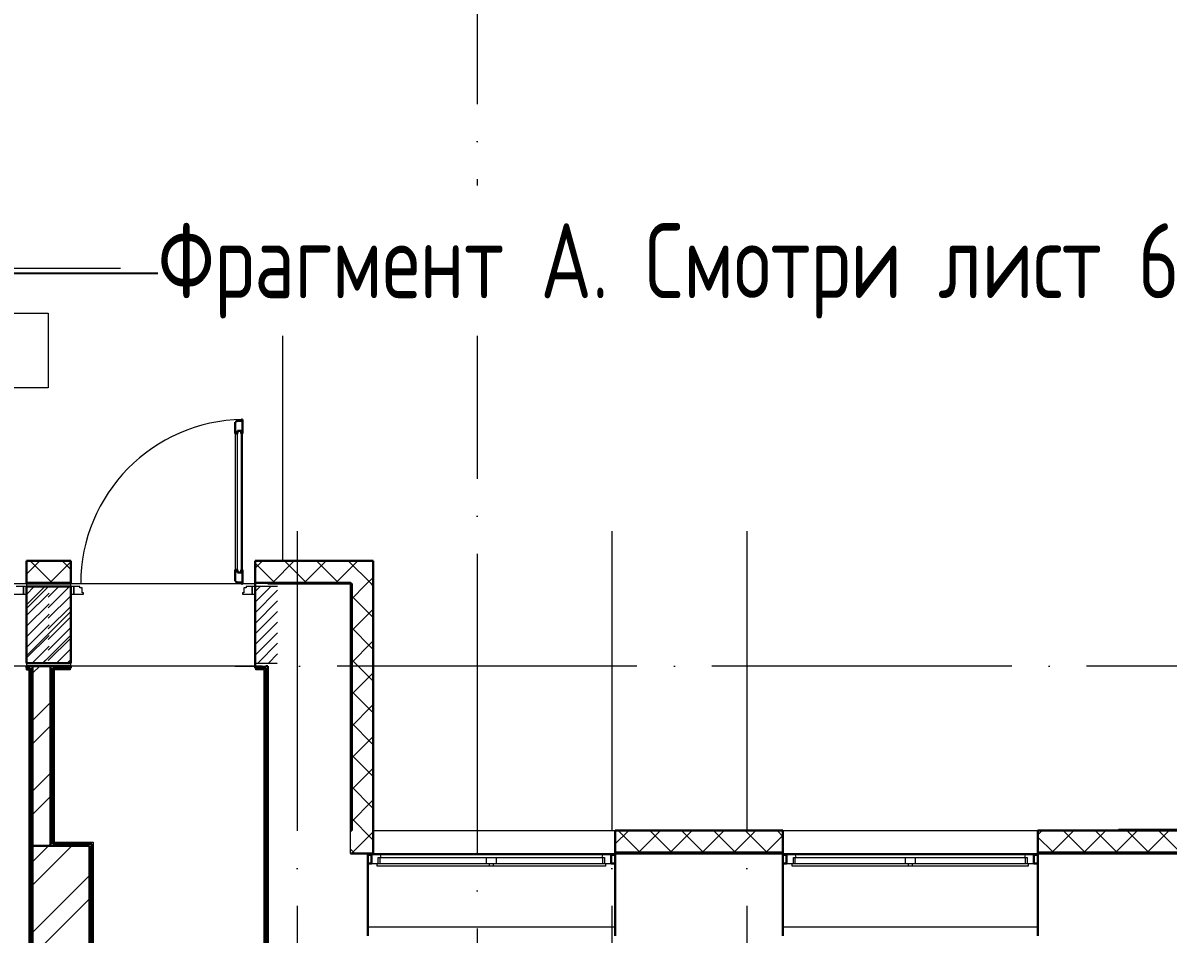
# Model space of a CAD drawing. Header units: millimetres. Extents: x -695119 to 412940, y -249585 to 622758.
# Drawn here: x 25263 to 32902, y 75847 to 81927 of the extents above; entities that cross this region are included whole.
import ezdxf
from ezdxf import colors
from ezdxf.entities.mleader import LeaderData, LeaderLine
from ezdxf.math import Vec2, Vec3

# ---------------------------------------------------------------- set-up
doc = ezdxf.new("R2010")
doc.units = ezdxf.units.MM
doc.linetypes.add('ADSK_Линия сетки', pattern=[25, 20, -2.5, 0, -2.5])
doc.linetypes.add('ADSK_Штриховая_ш2 п1_5', pattern=[4.5, 3, -1.5])
for name, color, linetype, lineweight in [('_ Окна', 252, 'Continuous', 30), ('Аннотация', 252, 'Continuous', 18), ('Двери', 8, 'Continuous', 9), ('Линии', 7, 'Continuous', 9), ('Ограждение', 8, 'Continuous', 9), ('Окна', 252, 'Continuous', 9), ('Оси', 252, 'Continuous', 9), ('Перекрытие', 252, 'Continuous', 18), ('Стены внутренние', 252, 'Continuous', 18), ('Стены наружные', 252, 'Continuous', 18), ('Стены штриховка', 7, 'Continuous', 9)]:
    doc.layers.add(name, color=color, linetype=linetype, lineweight=lineweight)
doc.layers.add('Двери открывание', color=7, linetype='Continuous', lineweight=9, true_color=0xc0c0c0)
doc.styles.add('GOST-2.304_Type-B_shrink', font='', dxfattribs={"width": 0.8})
doc.styles.get('GOST-2.304_Type-B_shrink').set_extended_font_data('GOST type B')

# ---------------------------------------------------------------- blocks, each defined once
blk = doc.blocks.new('1 этаж')
at = {"layer": 'Двери', "lineweight": 18, "true_color": 0x636466}
h = blk.add_hatch(dxfattribs=at)
h.set_pattern_fill('FP_2', color=251, style=0, pattern_type=2)
h.set_pattern_definition([(45, (-20737.8, -3266.73), (-35.3553, 35.3553), [])])
h.paths.add_polyline_path([(-19512.8, -3521.7), (-19512.8, -3011.7), (-19662.8, -3011.7), (-19662.8, -3521.7)])
h.paths.add_polyline_path([(-21562.8, -3521.7), (-21563.7, -3011.7), (-21712.8, -3011.7), (-21712.8, -3521.7), (-21563.7, -3521.7)])
h = blk.add_hatch(dxfattribs=at)
h.set_pattern_fill('FP_2', color=251, style=0, pattern_type=2)
h.set_pattern_definition([(45, (-18877.8, -3266.73), (-35.3553, 35.3553), [])])
h.paths.add_polyline_path([(-17987.8, -3521.7), (-17987.8, -3011.7), (-18137.8, -3011.7), (-18137.8, -3521.7)])
h.paths.add_polyline_path([(-19411.1, -3521.7), (-19367.8, -3521.7), (-19367.8, -3011.7), (-19517.8, -3011.7), (-19517.8, -3521.7)])
at = {"layer": 'Ограждение', "true_color": 0x636466}
h = blk.add_hatch(dxfattribs=at)
h.set_pattern_fill('FP_25', color=251, style=0, pattern_type=2)
h.set_pattern_definition([(0, (-32121.8, 98), (0, 600), []), (90, (-32121.8, 98), (-600, 4e-14), [])])
h.paths.add_polyline_path([(-19647.8, -6720.1), (-19637.8, -6715.5), (-19637.8, -3556.7), (-19647.8, -3566.7), (-19647.8, -6686.7)])
at = {"layer": '_ Окна', "color": 251, "true_color": 0x636466}
for p, q in [((-17362.4, -4801.7), (-17387.4, -4801.7)), ((-17362.4, -4859.7), (-17362.4, -4801.7)), ((-15737.4, -4801.7), (-15762.4, -4801.7)), ((-15762.4, -4801.7), (-15762.4, -4859.7)), ((-14592.8, -4801.7), (-14617.8, -4801.7)), ((-14592.8, -4859.7), (-14592.8, -4801.7)), ((-12917.8, -4801.7), (-12942.8, -4801.7)), ((-12942.8, -4801.7), (-12942.8, -4859.7)), ((-17387.4, -4859.7), (-17362.4, -4859.7)), ((-15762.4, -4859.7), (-15737.4, -4859.7)), ((-14617.8, -4859.7), (-14592.8, -4859.7)), ((-12942.8, -4859.7), (-12917.8, -4859.7))]:
    blk.add_line(p, q, dxfattribs=at)
at = {"layer": '_ Окна', "color": 251, "lineweight": 18, "true_color": 0x636466}
for p, q in [((-17302.9, -4801.7), (-17362.4, -4801.7)), ((-17362.4, -4801.7), (-17362.4, -4859.7)), ((-17298.4, -4818.7), (-17302.9, -4801.7)), ((-15821.8, -4801.7), (-15826.4, -4818.7)), ((-15762.4, -4801.7), (-15821.8, -4801.7)), ((-15762.4, -4859.7), (-15762.4, -4801.7)), ((-14533.4, -4801.7), (-14592.8, -4801.7)), ((-14592.8, -4801.7), (-14592.8, -4859.7)), ((-14528.8, -4818.7), (-14533.4, -4801.7)), ((-13002.2, -4801.7), (-13006.8, -4818.7)), ((-12942.8, -4801.7), (-13002.2, -4801.7)), ((-12942.8, -4859.7), (-12942.8, -4801.7)), ((-17362.4, -4859.7), (-17324.4, -4859.7)), ((-17316.4, -4859.7), (-17316.4, -4818.7)), ((-17316.4, -4818.7), (-17304.4, -4818.7)), ((-15820.4, -4818.7), (-15808.4, -4818.7)), ((-15808.4, -4818.7), (-15808.4, -4859.7)), ((-15800.4, -4859.7), (-15762.4, -4859.7)), ((-14592.8, -4859.7), (-14554.8, -4859.7)), ((-14546.8, -4859.7), (-14546.8, -4818.7)), ((-14546.8, -4818.7), (-14534.8, -4818.7)), ((-13000.8, -4818.7), (-12988.8, -4818.7)), ((-12988.8, -4818.7), (-12988.8, -4859.7)), ((-12980.8, -4859.7), (-12942.8, -4859.7))]:
    blk.add_line(p, q, dxfattribs=at)
at = {"layer": 'Аннотация', "color": 251, "lineweight": 20, "true_color": 0x636466}
for p, q in [((-20818.6, -1186), (-19518.6, -1186)), ((-19518.6, -1186), (-19518.6, -1686)), ((-19518.6, -1686), (-20818.6, -1686))]:
    blk.add_line(p, q, dxfattribs=at)
at = {"layer": 'Двери', "color": 251, "lineweight": 30, "true_color": 0x636466}
for p, q in [((-18229.8, -1904.7), (-18263.8, -1904.7)), ((-18263.8, -1904.7), (-18263.8, -1913.7)), ((-18221.8, -1895.7), (-18229.8, -1895.7)), ((-18229.8, -1895.7), (-18229.8, -1904.7)), ((-18221.8, -1989.7), (-18221.8, -1895.7)), ((-18263.8, -1913.7), (-18271.8, -1913.7)), ((-18271.8, -1913.7), (-18271.8, -1989.7)), ((-18254.8, -1989.7), (-18254.8, -1971.7)), ((-18254.8, -1971.7), (-18230.8, -1971.7)), ((-18230.8, -1971.7), (-18230.8, -1989.7)), ((-18271.8, -1989.7), (-18254.8, -1989.7)), ((-18230.8, -1989.7), (-18221.8, -1989.7)), ((-18271.8, -2899.7), (-18271.8, -2975.7)), ((-18271.8, -2899.7), (-18254.8, -2899.7)), ((-18254.8, -2899.7), (-18254.8, -2917.7)), ((-18230.8, -2899.7), (-18221.8, -2899.7)), ((-18230.8, -2917.7), (-18230.8, -2899.7)), ((-18221.8, -2993.7), (-18221.8, -2899.7)), ((-18271.8, -2975.7), (-18263.8, -2975.7)), ((-18263.8, -2975.7), (-18263.8, -2984.7)), ((-18254.8, -2917.7), (-18230.8, -2917.7)), ((-18263.8, -2984.7), (-18229.8, -2984.7)), ((-18229.8, -2984.7), (-18229.8, -2993.7)), ((-18229.8, -2993.7), (-18221.8, -2993.7))]:
    blk.add_line(p, q, dxfattribs=at)
at = {"layer": 'Двери', "color": 251, "true_color": 0x636466}
for p, q in [((-18254.8, -2917.7), (-18254.8, -1971.7)), ((-18254.8, -1971.7), (-18230.8, -1971.7)), ((-18230.8, -1971.7), (-18230.8, -2917.7)), ((-18271.8, -1989.7), (-18271.8, -2899.7)), ((-18221.8, -2899.7), (-18221.8, -1989.7)), ((-18230.8, -2917.7), (-18254.8, -2917.7)), ((-19682.8, -3011.7), (-19731.8, -3011.7)), ((-19662.8, -3011.7), (-19682.8, -3011.7)), ((-19682.8, -3011.7), (-19682.8, -3061.7)), ((-19682.8, -3061.7), (-19682.8, -3011.7)), ((-19662.8, -3061.7), (-19662.8, -3011.7)), ((-19367.8, -3011.7), (-19367.8, -3061.7)), ((-19347.8, -3011.7), (-19367.8, -3011.7)), ((-19347.8, -3061.7), (-19347.8, -3011.7)), ((-19306.8, -3011.7), (-19347.8, -3011.7)), ((-19347.8, -3011.7), (-19347.8, -3061.7)), ((-19306.8, -3019.7), (-19306.8, -3011.7)), ((-19292.8, -3019.7), (-19306.8, -3019.7)), ((-19292.8, -3053.7), (-19292.8, -3019.7)), ((-19283.8, -3053.7), (-19292.8, -3053.7)), ((-19283.8, -3061.7), (-19283.8, -3053.7)), ((-18212.8, -3053.7), (-18221.8, -3053.7)), ((-18221.8, -3053.7), (-18221.8, -3061.7)), ((-18198.8, -3019.7), (-18212.8, -3019.7)), ((-18212.8, -3019.7), (-18212.8, -3053.7)), ((-18198.8, -3011.7), (-18198.8, -3019.7)), ((-18157.8, -3011.7), (-18198.8, -3011.7)), ((-18137.8, -3011.7), (-18157.8, -3011.7)), ((-18157.8, -3011.7), (-18157.8, -3061.7)), ((-18157.8, -3061.7), (-18157.8, -3011.7)), ((-18137.8, -3061.7), (-18137.8, -3011.7)), ((-19754.8, -3061.7), (-19682.8, -3061.7)), ((-19682.8, -3061.7), (-19662.8, -3061.7)), ((-19367.8, -3061.7), (-19347.8, -3061.7)), ((-19347.8, -3061.7), (-19283.8, -3061.7)), ((-18221.8, -3061.7), (-18157.8, -3061.7)), ((-18157.8, -3061.7), (-18137.8, -3061.7))]:
    blk.add_line(p, q, dxfattribs=at)
at = {"layer": 'Двери', "color": 251, "linetype": 'ADSK_Штриховая_ш2 п1_5', "true_color": 0x636466}
for p, q in [((-19512.8, -3011.7), (-19662.8, -3011.7)), ((-19662.8, -3011.7), (-19662.8, -3521.7)), ((-19367.8, -3011.7), (-19517.8, -3011.7)), ((-19367.8, -3521.7), (-19367.8, -3011.7)), ((-17987.8, -3011.7), (-18137.8, -3011.7)), ((-18137.8, -3011.7), (-18137.8, -3521.7)), ((-19662.8, -3521.7), (-19512.8, -3521.7)), ((-19517.8, -3521.7), (-19367.8, -3521.7)), ((-18137.8, -3521.7), (-17987.8, -3521.7))]:
    blk.add_line(p, q, dxfattribs=at)
at = {"layer": 'Двери открывание', "color": 251, "true_color": 0x636466}
blk.add_arc((-18203.8, -2993.7), 1098, 90.93932, 180, dxfattribs=at)
at = {"layer": 'Линии', "color": 251, "ltscale": 100, "true_color": 0x636466}
for p, q in [((-18271.4, -3541.7), (-18052.8, -3541.7)), ((-18052.8, -3541.7), (-18052.8, -4141.7))]:
    blk.add_line(p, q, dxfattribs=at)
at = {"layer": 'Ограждение', "color": 251, "true_color": 0x636466}
for p, q in [((-19662.8, -3566.7), (-19662.8, -3556.7)), ((-19662.8, -3566.7), (-19647.8, -3566.7)), ((-19637.8, -3556.7), (-19647.8, -3566.7)), ((-19647.8, -3566.7), (-19637.8, -3556.7)), ((-19647.8, -3566.7), (-19647.8, -6720.1)), ((-19477.8, -3566.7), (-19477.8, -4716.7)), ((-19372.8, -3566.7), (-19477.8, -3566.7)), ((-19372.8, -3556.7), (-19372.8, -3566.7)), ((-18132.8, -3566.7), (-18132.8, -3556.7)), ((-18077.8, -3566.7), (-18132.8, -3566.7)), ((-18077.8, -5586.7), (-18077.8, -3566.7)), ((-19477.8, -4716.7), (-19217.8, -4716.7)), ((-19217.8, -4716.7), (-19217.8, -5586.7))]:
    blk.add_line(p, q, dxfattribs=at)
at = {"layer": 'Окна', "color": 251, "true_color": 0x636466}
for p, q in [((-15821.8, -4801.7), (-17302.9, -4801.7)), ((-13002.2, -4801.7), (-14533.4, -4801.7)), ((-17324.4, -4859.7), (-16577.4, -4859.7)), ((-17324.4, -4876.7), (-17324.4, -4859.7)), ((-16577.4, -4876.7), (-17324.4, -4876.7)), ((-17304.4, -4818.7), (-16597.4, -4818.7)), ((-17304.4, -4859.7), (-17304.4, -4818.7)), ((-16597.4, -4818.7), (-16527.4, -4818.7)), ((-16597.4, -4818.7), (-16597.4, -4859.7)), ((-16577.4, -4859.7), (-16547.4, -4859.7)), ((-16577.4, -4859.7), (-16577.4, -4876.7)), ((-16547.4, -4876.7), (-16577.4, -4876.7)), ((-16547.4, -4859.7), (-15800.4, -4859.7)), ((-16547.4, -4876.7), (-16547.4, -4859.7)), ((-15800.4, -4876.7), (-16547.4, -4876.7)), ((-16527.4, -4818.7), (-15820.4, -4818.7)), ((-16527.4, -4859.7), (-16527.4, -4818.7)), ((-15820.4, -4818.7), (-15820.4, -4859.7)), ((-15800.4, -4859.7), (-15800.4, -4876.7)), ((-14554.8, -4859.7), (-13782.8, -4859.7)), ((-14554.8, -4876.7), (-14554.8, -4859.7)), ((-13782.8, -4876.7), (-14554.8, -4876.7)), ((-14534.8, -4818.7), (-13802.8, -4818.7)), ((-14534.8, -4859.7), (-14534.8, -4818.7)), ((-13802.8, -4818.7), (-13732.8, -4818.7)), ((-13802.8, -4818.7), (-13802.8, -4859.7)), ((-13782.8, -4859.7), (-13752.8, -4859.7)), ((-13782.8, -4859.7), (-13782.8, -4876.7)), ((-13752.8, -4876.7), (-13782.8, -4876.7)), ((-13752.8, -4859.7), (-12980.8, -4859.7)), ((-13752.8, -4876.7), (-13752.8, -4859.7)), ((-12980.8, -4876.7), (-13752.8, -4876.7)), ((-13732.8, -4818.7), (-13000.8, -4818.7)), ((-13732.8, -4859.7), (-13732.8, -4818.7)), ((-13000.8, -4818.7), (-13000.8, -4859.7)), ((-12980.8, -4859.7), (-12980.8, -4876.7))]:
    blk.add_line(p, q, dxfattribs=at)
at = {"layer": 'Оси', "color": 251, "linetype": 'ADSK_Линия сетки', "ltscale": 100, "true_color": 0x636466}
for p, q in [((-16657.8, 32208.9), (-16657.8, -33767.9)), ((-17857.8, -2641.7), (-17857.8, -33767.9)), ((-15757.8, -2641.7), (-15757.8, -32497.9)), ((-14857.8, -2641.7), (-14857.8, -32497.9)), ((4409.5, -3541.7), (-72530.1, -3541.7))]:
    blk.add_line(p, q, dxfattribs=at)
at = {"layer": 'Перекрытие', "color": 251, "ltscale": 100, "true_color": 0x636466}
for p, q in [((-17953, -889.7), (-21707.8, -889.7)), ((-17953, -2839.7), (-17953, -889.7)), ((-19754.8, -2991.7), (-19662.8, -2991.7)), ((-19367.8, -2991.7), (-18229.8, -2991.7)), ((-18221.8, -2991.7), (-18137.8, -2991.7)), ((-19662.8, -3541.7), (-21562.8, -3541.7)), ((-18137.8, -3541.7), (-19367.8, -3541.7))]:
    blk.add_line(p, q, dxfattribs=at)
at = {"layer": 'Стены внутренние', "color": 251, "lineweight": 30, "true_color": 0x636466}
for p, q in [((-19367.8, -2839.7), (-19662.8, -2839.7)), ((-19662.8, -2839.7), (-19662.8, -2981.7)), ((-19367.8, -2981.7), (-19367.8, -2839.7)), ((-17350.8, -2839.7), (-18137.8, -2839.7)), ((-18137.8, -2839.7), (-18137.8, -2981.7)), ((-17350.8, -4791.7), (-17350.8, -2839.7)), ((-18137.8, -2991.7), (-18137.8, -3541.7)), ((-17502.8, -2991.7), (-18052.8, -2991.7)), ((-18052.8, -3541.7), (-18052.8, -5976.4)), ((-18052.8, -3541.7), (-18052.8, -3541.7)), ((-14617.8, -4639.7), (-15737.4, -4639.7)), ((-15737.4, -4639.7), (-15737.4, -4781.7)), ((-14617.8, -4781.7), (-14617.8, -4639.7)), ((-11837.8, -4639.7), (-12917.8, -4639.7)), ((-12917.8, -4639.7), (-12917.8, -4781.7)), ((-17502.8, -4791.7), (-17350.8, -4791.7)), ((-17387.4, -5341.7), (-17387.4, -4791.7)), ((-14617.8, -4791.7), (-15737.4, -4791.7)), ((-15737.4, -4791.7), (-15737.4, -5341.7)), ((-14617.8, -5341.7), (-14617.8, -4791.7)), ((-11837.8, -4791.7), (-12917.8, -4791.7)), ((-12917.8, -4791.7), (-12917.8, -5341.7))]:
    blk.add_line(p, q, dxfattribs=at)
at = {"layer": 'Стены внутренние', "color": 251, "linetype": 'Continuous', "lineweight": 9, "true_color": 0x636466}
for p, q in [((-19660.8, -2926.6), (-19575.9, -2841.7)), ((-19496.2, -2981.7), (-19636.2, -2841.7)), ((-19503.8, -2981.7), (-19369.8, -2847.7)), ((-19369.8, -2895.9), (-19424, -2841.7)), ((-18135.8, -2886.5), (-18091, -2841.7)), ((-18011.2, -2981.7), (-18135.8, -2857.2)), ((-18018.9, -2981.7), (-17878.9, -2841.7)), ((-17799.1, -2981.7), (-17939.1, -2841.7)), ((-17806.7, -2981.7), (-17666.7, -2841.7)), ((-17587, -2981.7), (-17727, -2841.7)), ((-17688.9, -2839.7), (-17690, -2841.7)), ((-17594.6, -2981.7), (-17454.6, -2841.7)), ((-17364.8, -2991.7), (-17514.8, -2841.7)), ((-17392.5, -2991.7), (-17352.8, -2952.1)), ((-19368.8, -2981.7), (-19369.8, -2980)), ((-17502.8, -3102.1), (-17392.5, -2991.7)), ((-17352.8, -3003.8), (-17364.8, -2991.7)), ((-17352.8, -3215.9), (-17502.8, -3065.9)), ((-17502.8, -3314.2), (-17352.8, -3164.2)), ((-17352.8, -3428), (-17502.8, -3278)), ((-17502.8, -3526.3), (-17352.8, -3376.3)), ((-17352.8, -3640.2), (-17502.8, -3490.2)), ((-17502.8, -3738.5), (-17352.8, -3588.5)), ((-17352.8, -3852.3), (-17502.8, -3702.3)), ((-17502.8, -3950.6), (-17352.8, -3800.6)), ((-17350.8, -3835.4), (-17352.8, -3831.9)), ((-17352.8, -4064.4), (-17502.8, -3914.4)), ((-17502.8, -4162.7), (-17352.8, -4012.7)), ((-17352.8, -4276.6), (-17502.8, -4126.6)), ((-17502.8, -4374.9), (-17352.8, -4224.9)), ((-17352.8, -4488.7), (-17502.8, -4338.7)), ((-17502.8, -4587), (-17352.8, -4437)), ((-17352.8, -4700.8), (-17502.8, -4550.8)), ((-17495.4, -4791.7), (-17352.8, -4649.1)), ((-17352.8, -4649.1), (-17350.8, -4647.1)), ((-15735.4, -4728.8), (-15648.4, -4641.7)), ((-15574.8, -4781.7), (-15714.8, -4641.7)), ((-15576.2, -4781.7), (-15436.2, -4641.7)), ((-15362.7, -4781.7), (-15502.7, -4641.7)), ((-15364.1, -4781.7), (-15224.1, -4641.7)), ((-15150.6, -4781.7), (-15290.6, -4641.7)), ((-15152, -4781.7), (-15012, -4641.7)), ((-14938.4, -4781.7), (-15078.4, -4641.7)), ((-14939.8, -4781.7), (-14799.8, -4641.7)), ((-14726.3, -4781.7), (-14866.3, -4641.7)), ((-14739.3, -4639.7), (-14740.5, -4641.7)), ((-14619.8, -4676.1), (-14654.2, -4641.7)), ((-12915.8, -4666.9), (-12890.6, -4641.7)), ((-12896.5, -4641.7), (-12897.6, -4639.7)), ((-12818.5, -4781.7), (-12678.5, -4641.7)), ((-12605, -4781.7), (-12745, -4641.7)), ((-12606.4, -4781.7), (-12466.4, -4641.7)), ((-12392.9, -4781.7), (-12532.9, -4641.7)), ((-12427.5, -4641.2), (-12428.4, -4639.7)), ((-12394.2, -4781.7), (-12254.2, -4641.7)), ((-12180.7, -4781.7), (-12320.7, -4641.7)), ((-12182.1, -4781.7), (-12042.1, -4641.7)), ((-11968.6, -4781.7), (-12108.6, -4641.7)), ((-17350.8, -4702.8), (-17352.8, -4700.8)), ((-14727.7, -4781.7), (-14619.8, -4673.8)), ((-14617.8, -4708.3), (-14619.8, -4704.8)), ((-12917.8, -4677.2), (-12915.8, -4677.2)), ((-12817.1, -4781.7), (-12915.8, -4683)), ((-17474, -4791.7), (-17502.8, -4762.9)), ((-14619.8, -4778.8), (-14617.8, -4778.8))]:
    blk.add_line(p, q, dxfattribs=at)
at = {"layer": 'Стены внутренние', "color": 251, "true_color": 0x636466}
for p, q in [((-19662.8, -2991.7), (-19662.8, -3011.7)), ((-19367.8, -3011.7), (-19367.8, -2991.7)), ((-18052.8, -2991.7), (-18137.8, -2991.7)), ((-17502.8, -4791.7), (-17502.8, -2991.7)), ((-17492.8, -2991.7), (-17502.8, -2991.7)), ((-19662.8, -3521.7), (-19662.8, -3541.7)), ((-19367.8, -3541.7), (-19367.8, -3521.7)), ((-18137.8, -3541.7), (-18067.8, -3541.7)), ((-17350.8, -4639.7), (-15737.4, -4639.7)), ((-14617.8, -4639.7), (-12917.8, -4639.7)), ((-17350.8, -4791.7), (-15737.4, -4791.7)), ((-14617.8, -4791.7), (-12917.8, -4791.7)), ((-17387.4, -5281.7), (-15737.4, -5281.7)), ((-14617.8, -5281.7), (-12917.8, -5281.7))]:
    blk.add_line(p, q, dxfattribs=at)
at = {"layer": 'Стены наружные', "color": 251, "lineweight": 30, "true_color": 0x636466}
for p, q in [((-19662.8, -2981.7), (-19662.8, -2991.7)), ((-19662.8, -2991.7), (-19367.8, -2991.7)), ((-19367.8, -3011.7), (-19662.8, -3011.7)), ((-19662.8, -3011.7), (-19662.8, -3521.7)), ((-19367.8, -2991.7), (-19367.8, -2981.7)), ((-19367.8, -3521.7), (-19367.8, -3011.7)), ((-18137.8, -2981.7), (-18137.8, -2991.7)), ((-17492.8, -4639.7), (-17492.8, -2991.7)), ((-19662.8, -3521.7), (-19367.8, -3521.7)), ((-19662.8, -3541.7), (-19662.8, -3556.7)), ((-19367.8, -3541.7), (-19662.8, -3541.7)), ((-19662.8, -3556.7), (-19637.8, -3556.7)), ((-19637.8, -3556.7), (-19637.8, -5786)), ((-19622.8, -5786), (-19622.8, -3541.7)), ((-19502.8, -4741.7), (-19502.8, -3541.7)), ((-19487.8, -3556.7), (-19367.8, -3556.7)), ((-19487.8, -4726.7), (-19487.8, -3556.7)), ((-19367.8, -3556.7), (-19367.8, -3541.7)), ((-18137.8, -3541.7), (-18137.8, -3556.7)), ((-18137.8, -3556.7), (-18067.8, -3556.7)), ((-18052.8, -3541.7), (-18067.8, -3541.7)), ((-18067.8, -3556.7), (-18067.8, -5983.4)), ((-18052.8, -5976.4), (-18052.8, -3541.7)), ((-17502.8, -4639.7), (-17492.8, -4639.7)), ((-11837.8, -4634.7), (-12377.8, -4634.7)), ((-12377.8, -4634.7), (-12377.8, -4639.7)), ((-19227.8, -4726.7), (-19487.8, -4726.7)), ((-19227.8, -5591.3), (-19227.8, -4726.7)), ((-19242.8, -4741.7), (-19622.8, -4741.7)), ((-19242.8, -4741.7), (-19242.8, -5650.7)), ((-15737.4, -4781.7), (-15737.4, -4791.7)), ((-14617.8, -4791.7), (-14617.8, -4781.7)), ((-12917.8, -4781.7), (-12917.8, -4791.7))]:
    blk.add_line(p, q, dxfattribs=at)
at = {"layer": 'Стены наружные', "color": 251, "linetype": 'Continuous', "lineweight": 9, "true_color": 0x636466}
for p, q in [((-19662.8, -3158.4), (-19516.1, -3011.7)), ((-17492.8, -3002), (-17502.8, -3002)), ((-17492.8, -3102), (-17502.8, -3102)), ((-19662.8, -3472.7), (-19367.8, -3177.7)), ((-17492.8, -3202), (-17502.8, -3202)), ((-19554.6, -3521.7), (-19367.8, -3334.9)), ((-17492.8, -3302), (-17502.8, -3302)), ((-17492.8, -3402), (-17502.8, -3402)), ((-17492.8, -3502), (-17502.8, -3502)), ((-19654.5, -3556.7), (-19639.5, -3541.7)), ((-19622.8, -3589.9), (-19574.6, -3541.7)), ((-18067.8, -3667.1), (-18052.8, -3652.1)), ((-17492.8, -3602), (-17502.8, -3602)), ((-17492.8, -3702), (-17502.8, -3702)), ((-19622.8, -3904.2), (-19502.8, -3784.2)), ((-19502.8, -3829.3), (-19487.8, -3814.3)), ((-17492.8, -3802), (-17502.8, -3802)), ((-19637.8, -3964.3), (-19622.8, -3949.3)), ((-19622.8, -4061.4), (-19502.8, -3941.4)), ((-17492.8, -3902), (-17502.8, -3902)), ((-17492.8, -4002), (-17502.8, -4002)), ((-18067.8, -4091.3), (-18052.8, -4076.3)), ((-17492.8, -4102), (-17502.8, -4102)), ((-19622.8, -4375.7), (-19502.8, -4255.7)), ((-19502.8, -4253.5), (-19487.8, -4238.5)), ((-17492.8, -4202), (-17502.8, -4202)), ((-17492.8, -4302), (-17502.8, -4302)), ((-19637.8, -4388.5), (-19622.8, -4373.5)), ((-19622.8, -4532.8), (-19502.8, -4412.8)), ((-17492.8, -4402), (-17502.8, -4402)), ((-18067.8, -4515.6), (-18052.8, -4500.6)), ((-17492.8, -4502), (-17502.8, -4502)), ((-17492.8, -4602), (-17502.8, -4602)), ((-19517.4, -4741.7), (-19502.8, -4727.1)), ((-19502.8, -4677.8), (-19487.8, -4662.8)), ((-19637.8, -4812.8), (-19622.8, -4797.8)), ((-19622.8, -4847.1), (-19517.4, -4741.7)), ((-19622.8, -5004.3), (-19360.3, -4741.7)), ((-19242.8, -4842.1), (-19227.8, -4827.1)), ((-19622.8, -5318.6), (-19242.8, -4938.6)), ((-18067.8, -4939.9), (-18052.8, -4924.9)), ((-19622.8, -5475.7), (-19242.8, -5095.7)), ((-19637.8, -5237.1), (-19622.8, -5222.1)), ((-19242.8, -5266.3), (-19227.8, -5251.3))]:
    blk.add_line(p, q, dxfattribs=at)
at = {"layer": 'Стены штриховка', "color": 251, "true_color": 0x636466}
for p, q in [((-19369.8, -2841.7), (-19660.8, -2841.7)), ((-19660.8, -2841.7), (-19660.8, -2981.7)), ((-19369.8, -2981.7), (-19369.8, -2841.7)), ((-18135.8, -2841.7), (-18135.8, -2981.7)), ((-17350.8, -2841.7), (-18135.8, -2841.7)), ((-17352.8, -4641.7), (-17352.8, -2839.7)), ((-19662.8, -2981.7), (-19367.8, -2981.7)), ((-18137.8, -2981.7), (-17502.8, -2981.7)), ((-17502.8, -2981.7), (-17502.8, -2991.7)), ((-17350.8, -4641.7), (-17352.8, -4641.7)), ((-14619.8, -4641.7), (-15735.4, -4641.7)), ((-15735.4, -4781.7), (-15735.4, -4641.7)), ((-14619.8, -4641.7), (-14619.8, -4781.7)), ((-11839.8, -4641.7), (-12915.8, -4641.7)), ((-12915.8, -4781.7), (-12915.8, -4641.7)), ((-15737.4, -4781.7), (-14617.8, -4781.7)), ((-12917.8, -4781.7), (-11837.8, -4781.7))]:
    blk.add_line(p, q, dxfattribs=at)

msp = doc.modelspace()

# ---------------------------------------------------------------- block references
msp.add_blockref('1 этаж', (44950.089, 81176.937))

# ---------------------------------------------------------------- next in the draw order: leaders
ml = msp.add_multileader_mtext('Standard')
ml.set_content('Фрагмент А. Смотри лист 6', color=256, style='GOST-2.304_Type-B_shrink')
ml.set_leader_properties()
ml.build(insert=Vec2(0, 0))
ctx = ml.context
ctx.base_point, ctx.char_height, ctx.plane_origin = Vec3(26162.049, 80256.823), 500, Vec3(17670.498, 70774.618)
notes = []
notes.append((ctx, [(0, (1, 1, 0), (24735.96, 80256.823), (1, 0), 1426.09, [(0, [(17670.498, 70774.618)], 0, [])])]))
ctx.mtext.insert, ctx.mtext.flow_direction = Vec3(26164.049, 80590.156), 5
ctx.mtext.has_bg_fill, ctx.mtext.bg_color, ctx.mtext.bg_scale_factor, ctx.mtext.bg_transparency, ctx.mtext.use_window_bg_color = 1, -1027028792, 1.5, 0, 1
for ctx, leaders in notes:
    for number, flags, end, landing, length, lines in leaders:
        leader = LeaderData()
        leader.index, (leader.has_last_leader_line, leader.has_dogleg_vector, leader.attachment_direction) = number, flags
        leader.last_leader_point, leader.dogleg_vector, leader.dogleg_length = Vec3(end), Vec3(landing), length
        for number, points, colour, breaks in lines:
            line = LeaderLine()
            line.index, line.vertices, line.color, line.breaks = number, Vec3.list(points), colors.encode_raw_color(colour), breaks
            leader.lines.append(line)
        ctx.leaders.append(leader)

doc.saveas('drawing.dxf')
